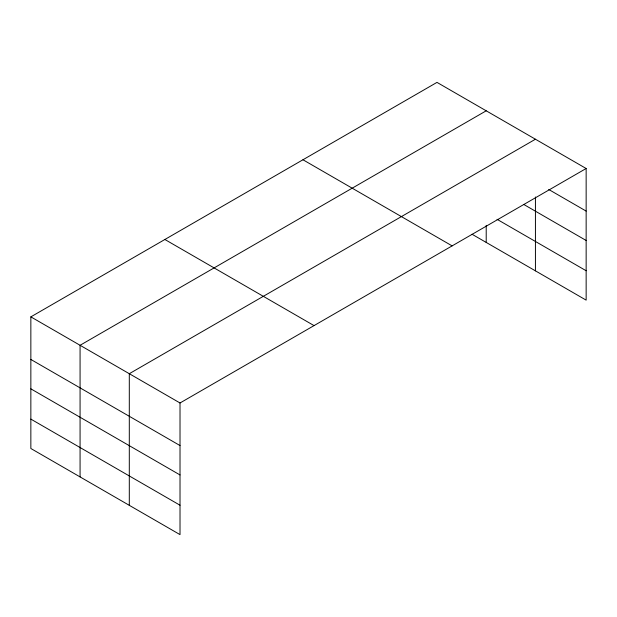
<?xml version="1.0" encoding="UTF-8"?>
<svg xmlns="http://www.w3.org/2000/svg" width="617" height="617" viewBox="0 0 617 617"><rect width="100%" height="100%" fill="white"/><g stroke="black" fill="none" stroke-linecap="round" stroke-linejoin="round"><path stroke-width="0.93" d="M586.15 168.503L436.983 82.385L30.85 316.868L30.85 448.497L180.017 534.615L180.017 402.986L586.15 168.503L586.15 300.132L472.028 234.244M535.433 196.977L535.433 270.855M486.211 110.805L80.071 345.289L80.071 476.91M535.433 139.226L129.3 373.701L129.3 505.331M548.737 189.488L586.15 211.091M523.756 204.451L586.15 240.476M497.055 219.313L586.15 270.747M302.962 159.764L452.122 245.882M164.878 239.489L314.038 325.606M30.85 316.868L180.017 402.986M30.85 359.449L180.017 445.567M30.85 388.833L180.017 474.951M30.85 419.113L180.017 505.23M486.211 225.375L486.211 242.435"/></g></svg>
